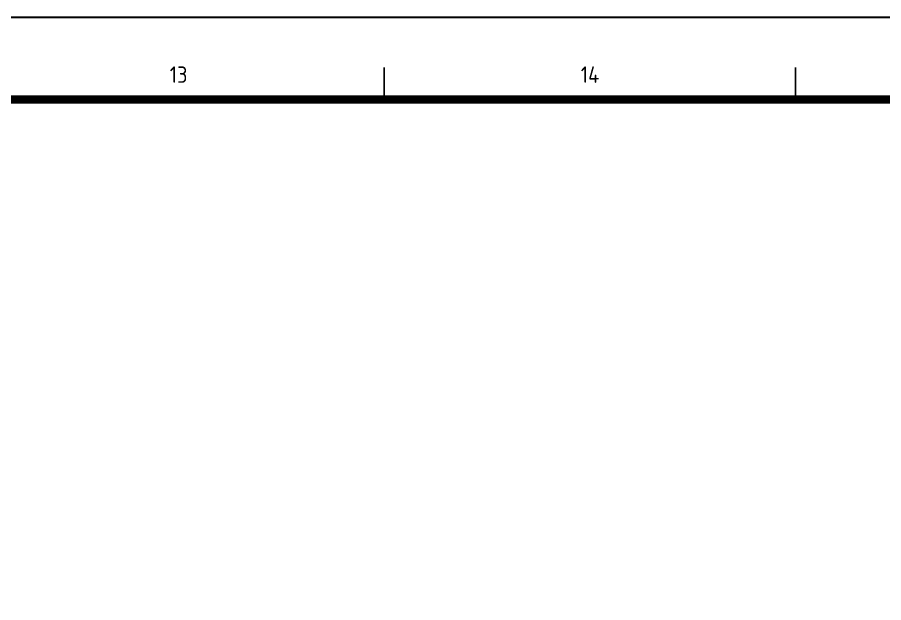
# Model space of a CAD drawing. Extents: x 815029915 to 815825525, y 579155098 to 579748855.
# Drawn here: x 815642773 to 815653303, y 579347959 to 579355072 of the extents above; entities that cross this region are included whole.
import ezdxf
from ezdxf.enums import TextEntityAlignment as Align

# ---------------------------------------------------------------- set-up
doc = ezdxf.new("R2010")
doc.units = 0
doc.header["$LTSCALE"] = 100
doc.header["$MEASUREMENT"] = 0
doc.layers.add('TK', color=7, linetype='Continuous')
doc.layers.add('zm', color=1, linetype='Continuous')
doc.styles.add('ISOCP', font='isocp.shx', dxfattribs={"bigfont": 'gbcbig.shx'})

# ---------------------------------------------------------------- blocks, each defined once
blk = doc.blocks.new('l')
at = {"layer": 'TK'}
blk.add_lwpolyline([(815463677, 579451444), (815463677, 579409444), (815547777, 579409444), (815547777, 579451444)], close=True, dxfattribs=at)

msp = doc.modelspace()

# ---------------------------------------------------------------- linework, layer by layer
at = {"layer": 'TK'}
for p, q in [((815647233.2, 579354463.5), (815647233.2, 579354072.2)), ((815652233.2, 579354463.5), (815652233.2, 579354072.2))]:
    msp.add_line(p, q, dxfattribs=at)
msp.add_lwpolyline([(815579733.2, 579355072.2), (815579733.2, 579313072.2), (815663833.2, 579313072.2), (815663833.2, 579355072.2)], close=True, dxfattribs=at)
at = {"layer": 'TK', "const_width": 100}
msp.add_lwpolyline([(815582233.2, 579314117.9), (815582233.2, 579354072.2), (815662833.2, 579354072.2), (815662833.2, 579314117.9)], close=True, dxfattribs=at)

# ---------------------------------------------------------------- block references
at = {"layer": 'zm', "color": 1}
msp.add_blockref('l', (116055.9, -96372.3), dxfattribs=at)

# ---------------------------------------------------------------- texts
at = {"layer": 'TK', "style": 'ISOCP'}
for s, p in [('13', (815644733.2, 579354376)), ('14', (815649733.2, 579354376))]:
    msp.add_text(s, height=200, dxfattribs=at).set_placement(p, align=Align.MIDDLE)

doc.saveas('drawing.dxf')
